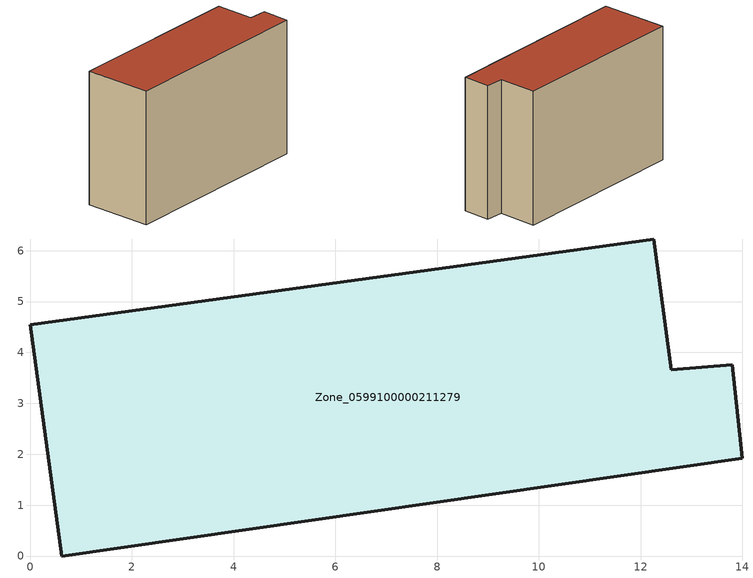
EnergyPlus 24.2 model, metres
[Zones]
Zone_0599100000211279
 floor ground (C_G): 0.62,0 0,4.54 12.26,6.23 12.6,3.66 13.8,3.76 14,1.92 z0
 wall outside (C_F): 0.62,0 14,1.92 13.8,3.76 12.6,3.66 12.26,6.23 0,4.54 0.62,0 z0:9.08
 roof outside (C_R): 0,4.54 0.62,0 14,1.92 13.8,3.76 12.6,3.66 12.26,6.23 z9.08
[BUILDING]
Pand.0599100000211279: North Axis=0; Terrain=City; Loads Convergence Tolerance Value=0.04; Temperature Convergence Tolerance Value=0.4; Solar Distribution=FullExterior; Maximum Number of Warmup Days=25; Minimum Number of Warmup Days=1
[Site:Location]
Rotterdam.The.Hague.AP_ZH_NLD Design_Conditions: Latitude=51.96; Longitude=4.45; Time Zone=1; Elevation=-4.5
[SITE:GROUNDTEMPERATURE:BUILDINGSURFACE]
18, 18, 18, 18, 18, 18, 18, 18, 18, 18, 18, 18
[MATERIAL] Thermal Absorptance=0.9; Solar Absorptance=0.7; Visible Absorptance=0.7
Name | Roughness | Thickness | Conductivity | Density | Specific Heat
G.TI.1946 | MediumSmooth | 0.15 | 1 | 540 | 1210
F.TI.1946 | Rough | 0.3 | 0.857143 | 1920 | 840
R.TI.1946 | MediumRough | 0.2 | 0.1 | 1500 | 1000
[CONSTRUCTION]
C_G: G.TI.1946
C_F: F.TI.1946
C_R: R.TI.1946
[ZONE]
Zone_0599100000211279: Type=1; Multiplier=1; Ceiling Height=Autocalculate; Volume=Autocalculate; Floor Area=autocalculate; Part of Total Floor Area=Yes
[ZONEINFILTRATION:DESIGNFLOWRATE]
Infil_Zone_0599100000211279: Zone or ZoneList or Space or SpaceList=Zone_0599100000211279; Schedule=AlwaysOn; Design Flow Rate Calculation Method=Flow/Area; Flow Rate per Floor Area=0.003; Constant Term Coefficient=1; Temperature Term Coefficient=0; Velocity Term Coefficient=0; Velocity Squared Term Coefficient=0
[HVACTEMPLATE:ZONE:IDEALLOADSAIRSYSTEM]
Zone_0599100000211279: Maximum Heating Supply Air Temperature=50; Minimum Cooling Supply Air Temperature=13; Maximum Heating Supply Air Humidity Ratio=0.0156; Minimum Cooling Supply Air Humidity Ratio=0.0077; Heating Limit=NoLimit; Cooling Limit=NoLimit; Dehumidification Control Type=ConstantSensibleHeatRatio; Cooling Sensible Heat Ratio=0.7; Dehumidification Setpoint=60; Humidification Control Type=None; Humidification Setpoint=30; Outdoor Air Method=None; Outdoor Air Flow Rate per Person=0.00944; Outdoor Air Flow Rate per Zone Floor Area=0; Outdoor Air Flow Rate per Zone=0; Demand Controlled Ventilation Type=None; Outdoor Air Economizer Type=NoEconomizer; Heat Recovery Type=None; Sensible Heat Recovery Effectiveness=0.7; Latent Heat Recovery Effectiveness=0.65
[ZONECONTROL:THERMOSTAT]
ThermostatControl_Zone_0599100000211279: Zone or ZoneList=Zone_0599100000211279; Control Type Schedule=DualSetpointControlType; Control 1=Thermostat_Zone_0599100000211279; Temperature Difference Between Cutout And Setpoint=0
[THERMOSTATSETPOINT:DUALSETPOINT]
Thermostat_Zone_0599100000211279: Heating Setpoint Temperature Schedule=HeatingSetpoint_Zone_0599100000211279; Cooling Setpoint Temperature Schedule=CoolingSetpoint_Zone_0599100000211279
[SCHEDULE:COMPACT]
HeatingSetpoint_Zone_0599100000211279: Through: 12/31, For: AllDays, Until: 24:00, 21
CoolingSetpoint_Zone_0599100000211279: Through: 12/31, For: AllDays, Until: 24:00, 24
DualSetpointControlType: Through: 12/31, For: AllDays, Until: 24:00, 4
AlwaysOn: Through: 12/31, For: AllDays, Until: 24:00, 1
